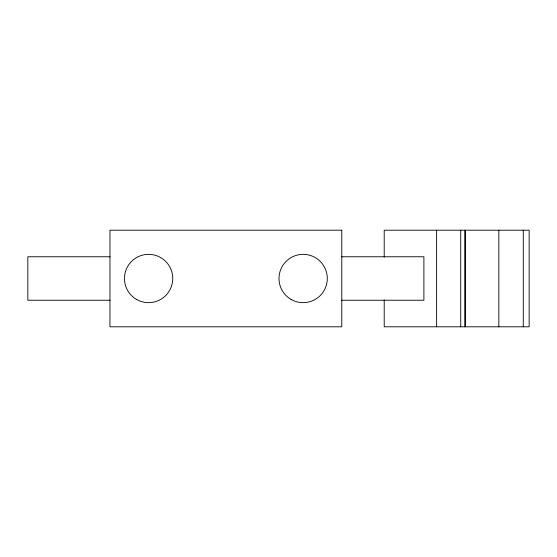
<?xml version="1.0" encoding="UTF-8"?>
<svg xmlns="http://www.w3.org/2000/svg" width="557" height="557" viewBox="0 0 557 557"><rect width="100%" height="100%" fill="white"/><g stroke="black" fill="none" stroke-linecap="round" stroke-linejoin="round"><path stroke-width="0.84" d="M465.151 326.799L465.151 230.201M110.07 256.763L27.85 256.763L27.85 300.237L110.07 300.237M341.678 256.763L423.898 256.763L423.898 300.237L341.678 300.237M523.274 230.201L523.274 326.799M498.842 230.201L498.842 326.799M465.032 230.201L465.032 326.799M460.73 230.201L460.73 326.799M436.625 230.201L436.625 326.799M384.212 257.181L384.212 230.201L529.15 230.201L529.15 326.799L384.212 326.799L384.212 299.819M341.789 230.201L109.959 230.201L109.959 326.799L341.789 326.799L341.789 230.201M291.074 299.415A24.146 24.146 0 0 0 327.3 278.5A24.146 24.146 0 0 0 291.074 257.585A24.146 24.146 0 0 0 291.074 299.415M136.521 299.415A24.146 24.146 0 0 0 172.747 278.5A24.146 24.146 0 0 0 136.521 257.585A24.146 24.146 0 0 0 136.521 299.415"/></g></svg>
